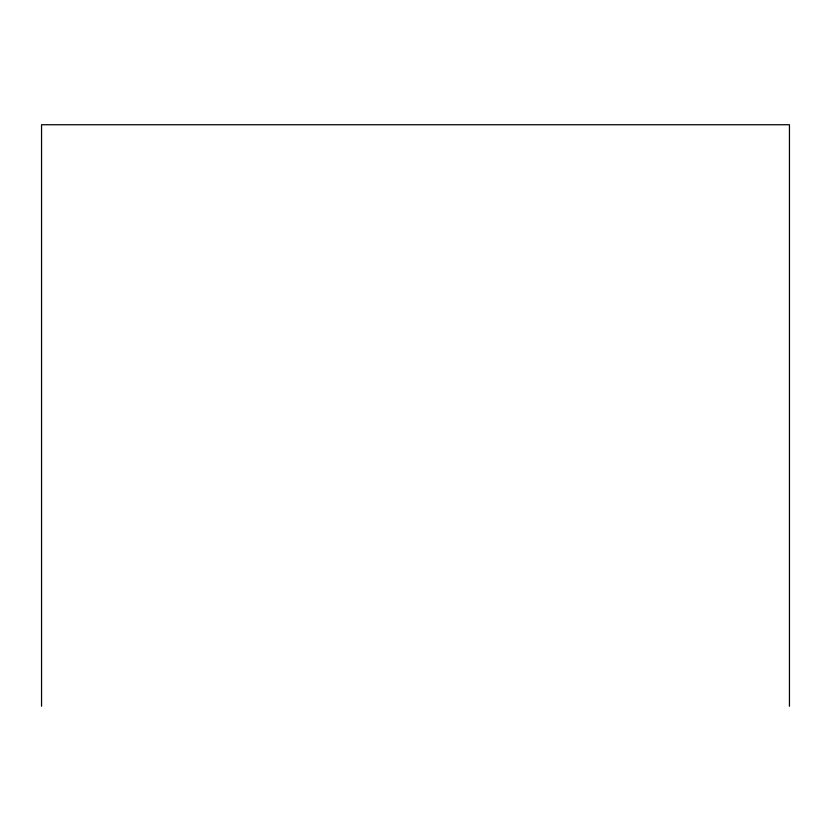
<?xml version="1.0" encoding="UTF-8"?>
<svg xmlns="http://www.w3.org/2000/svg" width="831" height="831" viewBox="0 0 831 831"><rect width="100%" height="100%" fill="white"/><g stroke="black" fill="none" stroke-linecap="round" stroke-linejoin="round"><path stroke-width="1.25" d="M789.45 706.267L789.45 124.733L41.55 124.733L41.55 706.267"/></g></svg>
